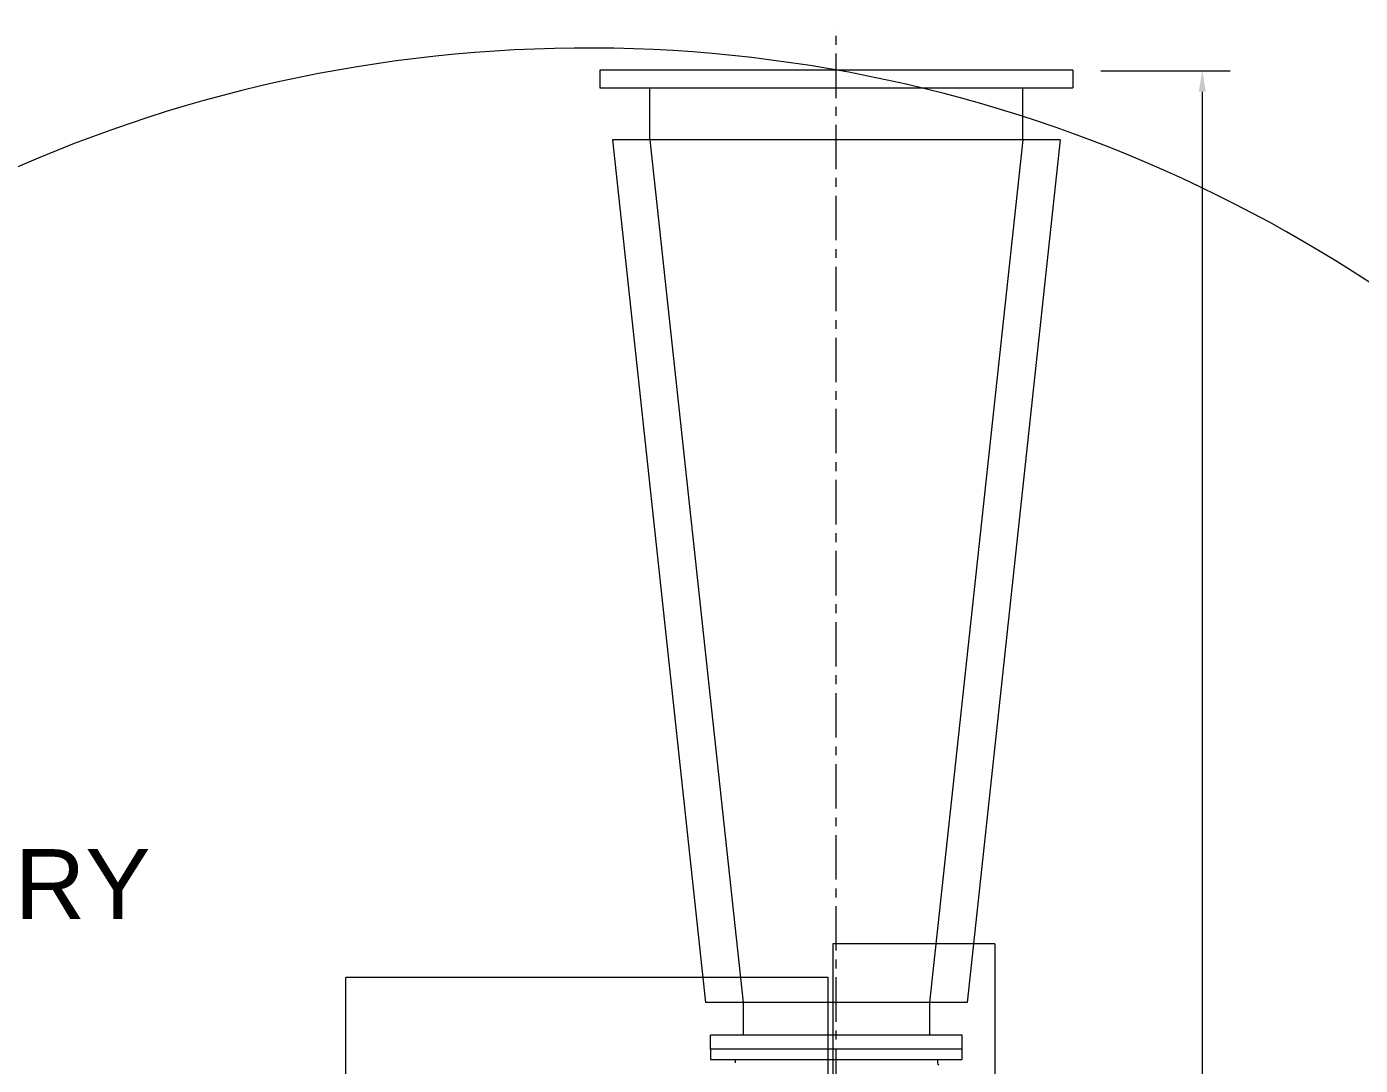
# Model space of a CAD drawing. Header units: millimetres. Extents: x 2 to 671028, y -1 to 511258.
# Drawn here: x 72679 to 145356, y 123151 to 179736 of the extents above; entities that cross this region are included whole.
import ezdxf

# ---------------------------------------------------------------- set-up
doc = ezdxf.new("R2010")
doc.units = ezdxf.units.MM
doc.header["$LTSCALE"] = 25.4
doc.linetypes.add('CENTER', pattern=[50.8, 31.75, -6.35, 6.35, -6.35])
doc.layers.get('Defpoints').update_dxf_attribs({"lineweight": 5})
doc.layers.add('CAXA1', color=5, linetype='CENTER', lineweight=5)
doc.styles.add('Roman', font='arial.ttf')
doc.styles.get("Standard").update_dxf_attribs({"font": 'arial.ttf'})
doc.dimstyles.new('ISO-25', dxfattribs={"dimscale": 30, "dimtxt": 38.1, "dimasz": 38.1, "dimexe": 50.8, "dimexo": 50.8, "dimgap": 15.875, "dimtad": 1, "dimtih": 1, "dimtoh": 1, "dimdec": 1, "dimlfac": 0.03937, "dimdsep": 46, "dimtxsty": 'Standard', "dimcen": 63.5, "dimclrd": 7, "dimclre": 7, "dimclrt": 7, "dimadec": 0, "dimazin": 0, "dimtfac": 1, "dimtdec": 1, "dimtmove": 0, "dimatfit": 3, "dimfxl": 25.4, "dimlwd": 5, "dimlwe": 5, "dimarcsym": 0})

# ---------------------------------------------------------------- blocks, each defined once
blk = doc.blocks.new('*D48')
at = {"color": 7, "linetype": 'Continuous', "lineweight": 5, "transparency": 16777216}
for p, q in [((131210, 177337), (138266, 177337)), ((136742, 176194), (136742, 122079)), ((136742, 72816), (136742, 116847)), ((122139, 71673), (138266, 71673))]:
    blk.add_line(p, q, dxfattribs=at)
at = {"color": 7, "transparency": 16777216}
for points in [[(136552, 176194), (136933, 176194), (136742, 177337)], [(136552, 72816), (136933, 72816), (136742, 71673)]]:
    blk.add_solid(points, dxfattribs=at)
at = {"layer": 'Defpoints', "color": 0, "transparency": 16777216}
for p in [(129686, 177337), (136742, 177337), (120615, 71673)]:
    blk.add_point(p, dxfattribs=at)
at = {"color": 7, "lineweight": 5, "transparency": 16777216, "insert": (136742, 119463), "char_height": 4191, "attachment_point": 5, "style": 'Roman'}
blk.add_mtext('4160', dxfattribs=at)

msp = doc.modelspace()

# ---------------------------------------------------------------- linework, layer by layer
at = {"color": 7, "lineweight": 5}
for p, q in [((129692.73, 177372.8), (103911.73, 177372.8)), ((103911.73, 177372.8), (103911.73, 176407.6)), ((129686.23, 177372.8), (129686.23, 176407.6)), ((103911.73, 176407.6), (129692.73, 176407.6)), ((106642.23, 173562.8), (106642.23, 176407.6)), ((126962.23, 173562.8), (126962.23, 176407.6)), ((129007.46, 173562.8), (104597.01, 173562.8)), ((104597.01, 173562.8), (109677.01, 126572.8)), ((106642.23, 173562.8), (111722.23, 126572.8)), ((126962.23, 173562.8), (121882.23, 126572.8)), ((129007.46, 173562.8), (123927.46, 126572.8)), ((125440.99, 129770.71), (116611.86, 129770.71)), ((116611.86, 129770.71), (116611.86, 104370.71)), ((125440.99, 129770.71), (125440.99, 104370.71)), ((116346.95, 127933.48), (90079.74, 127933.48)), ((90079.74, 105015.85), (90079.74, 127933.48)), ((116346.95, 105015.85), (116346.95, 127933.48)), ((123927.46, 126572.8), (109677.01, 126572.8)), ((111722.23, 126572.8), (111722.23, 124794.8)), ((121882.23, 126572.8), (121882.23, 124794.8)), ((123660.23, 124794.8), (109944.23, 124794.8)), ((109944.23, 124032.8), (109944.23, 124794.8)), ((123660.23, 124032.8), (123660.23, 124794.8)), ((123660.23, 124032.8), (109944.23, 124032.8)), ((123660.23, 124032.8), (109944.23, 124032.8)), ((109944.23, 124032.8), (109944.23, 123474)), ((123660.23, 123474), (123660.23, 124032.8)), ((109944.23, 123474), (123660.23, 123474)), ((111283.15, 123474), (111283.15, 123285.89)), ((122321.32, 123474), (122321.32, 123285.89))]:
    msp.add_line(p, q, dxfattribs=at)
for centre, radius, start, end in [((103213.23, 101010.37), 77562.12, 41.5652932, 142.6667177), ((122575.32, 123285.89), 254, 180, 212.1788763)]:
    msp.add_arc(centre, radius, start, end, dxfattribs=at)
at = {"layer": 'CAXA1', "linetype": 'CENTER', "lineweight": 5, "ltscale": 3}
msp.add_line((116798.98, 110043.27), (116798.98, 179736.38), dxfattribs=at)

# ---------------------------------------------------------------- texts
at = {"color": 7, "lineweight": 5, "insert": (25598.22, 141278.14), "char_height": 3810, "attachment_point": 1, "style": 'Roman'}
msp.add_mtext('BLOWER OUTLET\\PADJUSTABLE EVERY \\P15%%D RADIALLY', dxfattribs=at)

# ---------------------------------------------------------------- dimensions: what is measured, and where the dimension line sits
at = {"color": 7, "lineweight": 5}
dim = msp.add_linear_dim(base=(136742.27, 177337.24), p1=(120614.99, 71673.34), p2=(129686.23, 177337.24), angle=90, dimstyle='ISO-25', override={"dimscale": 30, "dimtxt": 139.7, "dimpost": '\\X', "dimtxsty": 'Roman', "dimtmove": 1}, dxfattribs=at)
dim.commit()
dim.dimension.update_dxf_attribs({"geometry": '*D48', "text_midpoint": (136742.27, 119463.22), "dimtype": 160})

doc.saveas('drawing.dxf')
